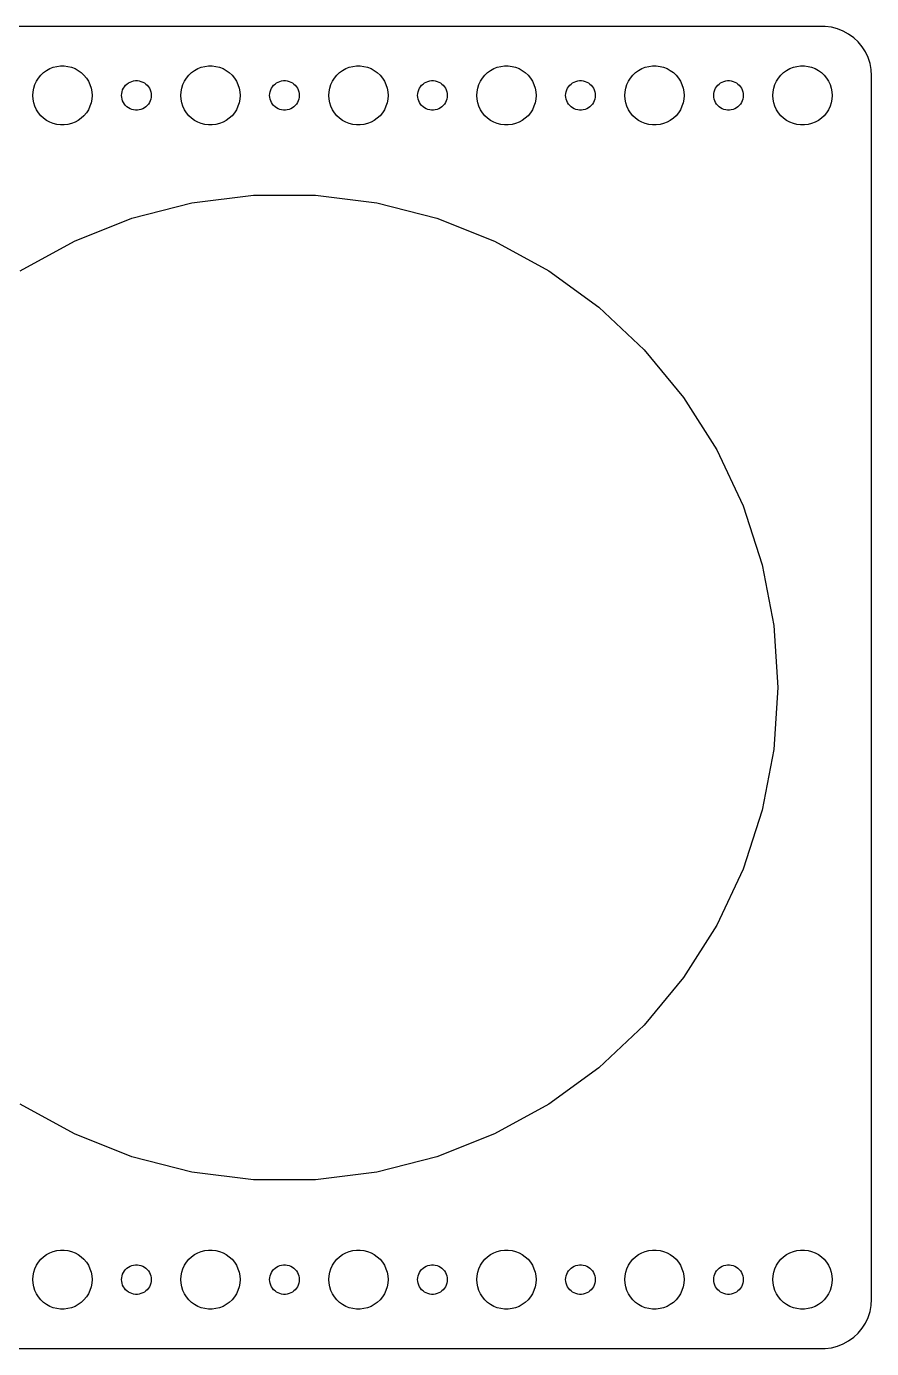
# Model space of a CAD drawing. Header units: metres. Extents: x -164 to 164, y -67 to 67.
# Drawn here: x 78.9 to 164.5, y -67 to 67 of the extents above; entities that cross this region are included whole.
import ezdxf

# ---------------------------------------------------------------- set-up
doc = ezdxf.new("R2010")
doc.units = ezdxf.units.M

msp = doc.modelspace()

# ---------------------------------------------------------------- linework, layer by layer
for p, q in [((159.814, 66.9901), (-159.814, 66.9901)), ((160.437, 66.9114), (159.814, 66.9901)), ((161.045, 66.7553), (160.437, 66.9114)), ((161.629, 66.5241), (161.045, 66.7553)), ((162.179, 66.2216), (161.629, 66.5241)), ((162.687, 65.8526), (162.179, 66.2216)), ((163.145, 65.4227), (162.687, 65.8526)), ((163.545, 64.9389), (163.145, 65.4227)), ((163.882, 64.4088), (163.545, 64.9389)), ((164.149, 63.8406), (163.882, 64.4088)), ((81.9379, 62.9469), (82.3116, 62.9941)), ((82.3116, 62.9941), (82.6884, 62.9941)), ((82.6884, 62.9941), (83.0621, 62.9469)), ((96.9379, 62.9469), (97.3116, 62.9941)), ((97.3116, 62.9941), (97.6884, 62.9941)), ((97.6884, 62.9941), (98.0621, 62.9469)), ((111.938, 62.9469), (112.312, 62.9941)), ((112.312, 62.9941), (112.688, 62.9941)), ((112.688, 62.9941), (113.062, 62.9469)), ((126.938, 62.9469), (127.312, 62.9941)), ((127.312, 62.9941), (127.688, 62.9941)), ((127.688, 62.9941), (128.062, 62.9469)), ((141.938, 62.9469), (142.312, 62.9941)), ((142.312, 62.9941), (142.688, 62.9941)), ((142.688, 62.9941), (143.062, 62.9469)), ((156.938, 62.9469), (157.312, 62.9941)), ((157.312, 62.9941), (157.688, 62.9941)), ((157.688, 62.9941), (158.062, 62.9469)), ((164.343, 63.2434), (164.149, 63.8406)), ((164.461, 62.6267), (164.343, 63.2434)), ((79.8711, 61.4453), (80.073, 61.7634)), ((80.073, 61.7634), (80.3131, 62.0536)), ((80.3131, 62.0536), (80.5877, 62.3115)), ((80.5877, 62.3115), (80.8925, 62.533)), ((80.8925, 62.533), (81.2227, 62.7145)), ((81.2227, 62.7145), (81.573, 62.8532)), ((81.573, 62.8532), (81.9379, 62.9469)), ((83.0621, 62.9469), (83.427, 62.8532)), ((83.427, 62.8532), (83.7773, 62.7145)), ((83.7773, 62.7145), (84.1075, 62.533)), ((84.1075, 62.533), (84.4123, 62.3115)), ((84.4123, 62.3115), (84.6869, 62.0536)), ((84.6869, 62.0536), (84.927, 61.7634)), ((84.927, 61.7634), (85.1289, 61.4453)), ((94.8711, 61.4453), (95.073, 61.7634)), ((95.073, 61.7634), (95.3131, 62.0536)), ((95.3131, 62.0536), (95.5877, 62.3115)), ((95.5877, 62.3115), (95.8925, 62.533)), ((95.8925, 62.533), (96.2227, 62.7145)), ((96.2227, 62.7145), (96.573, 62.8532)), ((96.573, 62.8532), (96.9379, 62.9469)), ((98.0621, 62.9469), (98.427, 62.8532)), ((98.427, 62.8532), (98.7773, 62.7145)), ((98.7773, 62.7145), (99.1075, 62.533)), ((99.1075, 62.533), (99.4123, 62.3115)), ((99.4123, 62.3115), (99.6869, 62.0536)), ((99.6869, 62.0536), (99.927, 61.7634)), ((99.927, 61.7634), (100.129, 61.4453)), ((109.871, 61.4453), (110.073, 61.7634)), ((110.073, 61.7634), (110.313, 62.0536)), ((110.313, 62.0536), (110.588, 62.3115)), ((110.588, 62.3115), (110.893, 62.533)), ((110.893, 62.533), (111.223, 62.7145)), ((111.223, 62.7145), (111.573, 62.8532)), ((111.573, 62.8532), (111.938, 62.9469)), ((113.062, 62.9469), (113.427, 62.8532)), ((113.427, 62.8532), (113.777, 62.7145)), ((113.777, 62.7145), (114.107, 62.533)), ((114.107, 62.533), (114.412, 62.3115)), ((114.412, 62.3115), (114.687, 62.0536)), ((114.687, 62.0536), (114.927, 61.7634)), ((114.927, 61.7634), (115.129, 61.4453)), ((124.871, 61.4453), (125.073, 61.7634)), ((125.073, 61.7634), (125.313, 62.0536)), ((125.313, 62.0536), (125.588, 62.3115)), ((125.588, 62.3115), (125.893, 62.533)), ((125.893, 62.533), (126.223, 62.7145)), ((126.223, 62.7145), (126.573, 62.8532)), ((126.573, 62.8532), (126.938, 62.9469)), ((128.062, 62.9469), (128.427, 62.8532)), ((128.427, 62.8532), (128.777, 62.7145)), ((128.777, 62.7145), (129.107, 62.533)), ((129.107, 62.533), (129.412, 62.3115)), ((129.412, 62.3115), (129.687, 62.0536)), ((129.687, 62.0536), (129.927, 61.7634)), ((129.927, 61.7634), (130.129, 61.4453)), ((139.871, 61.4453), (140.073, 61.7634)), ((140.073, 61.7634), (140.313, 62.0536)), ((140.313, 62.0536), (140.588, 62.3115)), ((140.588, 62.3115), (140.893, 62.533)), ((140.893, 62.533), (141.223, 62.7145)), ((141.223, 62.7145), (141.573, 62.8532)), ((141.573, 62.8532), (141.938, 62.9469)), ((143.062, 62.9469), (143.427, 62.8532)), ((143.427, 62.8532), (143.777, 62.7145)), ((143.777, 62.7145), (144.107, 62.533)), ((144.107, 62.533), (144.412, 62.3115)), ((144.412, 62.3115), (144.687, 62.0536)), ((144.687, 62.0536), (144.927, 61.7634)), ((144.927, 61.7634), (145.129, 61.4453)), ((154.871, 61.4453), (155.073, 61.7634)), ((155.073, 61.7634), (155.313, 62.0536)), ((155.313, 62.0536), (155.588, 62.3115)), ((155.588, 62.3115), (155.893, 62.533)), ((155.893, 62.533), (156.223, 62.7145)), ((156.223, 62.7145), (156.573, 62.8532)), ((156.573, 62.8532), (156.938, 62.9469)), ((158.062, 62.9469), (158.427, 62.8532)), ((158.427, 62.8532), (158.777, 62.7145)), ((158.777, 62.7145), (159.107, 62.533)), ((159.107, 62.533), (159.412, 62.3115)), ((159.412, 62.3115), (159.687, 62.0536)), ((159.687, 62.0536), (159.927, 61.7634)), ((159.927, 61.7634), (160.129, 61.4453)), ((164.5, 62), (164.461, 62.6267)), ((164.5, -62), (164.5, 62)), ((79.5, 60), (79.5237, 60.376)), ((79.5237, 60.376), (79.5943, 60.7461)), ((79.5943, 60.7461), (79.7107, 61.1044)), ((79.7107, 61.1044), (79.8711, 61.4453)), ((85.1289, 61.4453), (85.2893, 61.1044)), ((85.2893, 61.1044), (85.4057, 60.7461)), ((85.4057, 60.7461), (85.4763, 60.376)), ((85.4763, 60.376), (85.5, 60)), ((88.5118, 60.188), (88.5471, 60.373)), ((88.5471, 60.373), (88.6053, 60.5522)), ((88.6053, 60.5522), (88.6855, 60.7226)), ((88.6855, 60.7226), (88.7865, 60.8817)), ((88.7865, 60.8817), (88.9065, 61.0268)), ((88.9065, 61.0268), (89.0439, 61.1558)), ((89.0439, 61.1558), (89.1963, 61.2665)), ((89.1963, 61.2665), (89.3613, 61.3572)), ((89.3613, 61.3572), (89.5365, 61.4266)), ((89.5365, 61.4266), (89.7189, 61.4734)), ((89.7189, 61.4734), (89.9058, 61.497)), ((89.9058, 61.497), (90.0942, 61.497)), ((90.0942, 61.497), (90.2811, 61.4734)), ((90.2811, 61.4734), (90.4635, 61.4266)), ((90.4635, 61.4266), (90.6387, 61.3572)), ((90.6387, 61.3572), (90.8037, 61.2665)), ((90.8037, 61.2665), (90.9561, 61.1558)), ((90.9561, 61.1558), (91.0934, 61.0268)), ((91.0934, 61.0268), (91.2135, 60.8817)), ((91.2135, 60.8817), (91.3145, 60.7226)), ((91.3145, 60.7226), (91.3947, 60.5522)), ((91.3947, 60.5522), (91.4529, 60.373)), ((91.4529, 60.373), (91.4882, 60.188)), ((94.5, 60), (94.5237, 60.376)), ((94.5237, 60.376), (94.5943, 60.7461)), ((94.5943, 60.7461), (94.7107, 61.1044)), ((94.7107, 61.1044), (94.8711, 61.4453)), ((100.129, 61.4453), (100.289, 61.1044)), ((100.289, 61.1044), (100.406, 60.7461)), ((100.406, 60.7461), (100.476, 60.376)), ((100.476, 60.376), (100.5, 60)), ((103.512, 60.188), (103.547, 60.373)), ((103.547, 60.373), (103.605, 60.5522)), ((103.605, 60.5522), (103.686, 60.7226)), ((103.686, 60.7226), (103.786, 60.8817)), ((103.786, 60.8817), (103.907, 61.0268)), ((103.907, 61.0268), (104.044, 61.1558)), ((104.044, 61.1558), (104.196, 61.2665)), ((104.196, 61.2665), (104.361, 61.3572)), ((104.361, 61.3572), (104.536, 61.4266)), ((104.536, 61.4266), (104.719, 61.4734)), ((104.719, 61.4734), (104.906, 61.497)), ((104.906, 61.497), (105.094, 61.497)), ((105.094, 61.497), (105.281, 61.4734)), ((105.281, 61.4734), (105.464, 61.4266)), ((105.464, 61.4266), (105.639, 61.3572)), ((105.639, 61.3572), (105.804, 61.2665)), ((105.804, 61.2665), (105.956, 61.1558)), ((105.956, 61.1558), (106.093, 61.0268)), ((106.093, 61.0268), (106.214, 60.8817)), ((106.214, 60.8817), (106.314, 60.7226)), ((106.314, 60.7226), (106.395, 60.5522)), ((106.395, 60.5522), (106.453, 60.373)), ((106.453, 60.373), (106.488, 60.188)), ((109.5, 60), (109.524, 60.376)), ((109.524, 60.376), (109.594, 60.7461)), ((109.594, 60.7461), (109.711, 61.1044)), ((109.711, 61.1044), (109.871, 61.4453)), ((115.129, 61.4453), (115.289, 61.1044)), ((115.289, 61.1044), (115.406, 60.7461)), ((115.406, 60.7461), (115.476, 60.376)), ((115.476, 60.376), (115.5, 60)), ((118.512, 60.188), (118.547, 60.373)), ((118.547, 60.373), (118.605, 60.5522)), ((118.605, 60.5522), (118.686, 60.7226)), ((118.686, 60.7226), (118.786, 60.8817)), ((118.786, 60.8817), (118.907, 61.0268)), ((118.907, 61.0268), (119.044, 61.1558)), ((119.044, 61.1558), (119.196, 61.2665)), ((119.196, 61.2665), (119.361, 61.3572)), ((119.361, 61.3572), (119.536, 61.4266)), ((119.536, 61.4266), (119.719, 61.4734)), ((119.719, 61.4734), (119.906, 61.497)), ((119.906, 61.497), (120.094, 61.497)), ((120.094, 61.497), (120.281, 61.4734)), ((120.281, 61.4734), (120.464, 61.4266)), ((120.464, 61.4266), (120.639, 61.3572)), ((120.639, 61.3572), (120.804, 61.2665)), ((120.804, 61.2665), (120.956, 61.1558)), ((120.956, 61.1558), (121.093, 61.0268)), ((121.093, 61.0268), (121.214, 60.8817)), ((121.214, 60.8817), (121.314, 60.7226)), ((121.314, 60.7226), (121.395, 60.5522)), ((121.395, 60.5522), (121.453, 60.373)), ((121.453, 60.373), (121.488, 60.188)), ((124.5, 60), (124.524, 60.376)), ((124.524, 60.376), (124.594, 60.7461)), ((124.594, 60.7461), (124.711, 61.1044)), ((124.711, 61.1044), (124.871, 61.4453)), ((130.129, 61.4453), (130.289, 61.1044)), ((130.289, 61.1044), (130.406, 60.7461)), ((130.406, 60.7461), (130.476, 60.376)), ((130.476, 60.376), (130.5, 60)), ((133.512, 60.188), (133.547, 60.373)), ((133.547, 60.373), (133.605, 60.5522)), ((133.605, 60.5522), (133.686, 60.7226)), ((133.686, 60.7226), (133.786, 60.8817)), ((133.786, 60.8817), (133.907, 61.0268)), ((133.907, 61.0268), (134.044, 61.1558)), ((134.044, 61.1558), (134.196, 61.2665)), ((134.196, 61.2665), (134.361, 61.3572)), ((134.361, 61.3572), (134.536, 61.4266)), ((134.536, 61.4266), (134.719, 61.4734)), ((134.719, 61.4734), (134.906, 61.497)), ((134.906, 61.497), (135.094, 61.497)), ((135.094, 61.497), (135.281, 61.4734)), ((135.281, 61.4734), (135.464, 61.4266)), ((135.464, 61.4266), (135.639, 61.3572)), ((135.639, 61.3572), (135.804, 61.2665)), ((135.804, 61.2665), (135.956, 61.1558)), ((135.956, 61.1558), (136.093, 61.0268)), ((136.093, 61.0268), (136.214, 60.8817)), ((136.214, 60.8817), (136.314, 60.7226)), ((136.314, 60.7226), (136.395, 60.5522)), ((136.395, 60.5522), (136.453, 60.373)), ((136.453, 60.373), (136.488, 60.188)), ((139.5, 60), (139.524, 60.376)), ((139.524, 60.376), (139.594, 60.7461)), ((139.594, 60.7461), (139.711, 61.1044)), ((139.711, 61.1044), (139.871, 61.4453)), ((145.129, 61.4453), (145.289, 61.1044)), ((145.289, 61.1044), (145.406, 60.7461)), ((145.406, 60.7461), (145.476, 60.376)), ((145.476, 60.376), (145.5, 60)), ((148.512, 60.188), (148.547, 60.373)), ((148.547, 60.373), (148.605, 60.5522)), ((148.605, 60.5522), (148.686, 60.7226)), ((148.686, 60.7226), (148.786, 60.8817)), ((148.786, 60.8817), (148.907, 61.0268)), ((148.907, 61.0268), (149.044, 61.1558)), ((149.044, 61.1558), (149.196, 61.2665)), ((149.196, 61.2665), (149.361, 61.3572)), ((149.361, 61.3572), (149.536, 61.4266)), ((149.536, 61.4266), (149.719, 61.4734)), ((149.719, 61.4734), (149.906, 61.497)), ((149.906, 61.497), (150.094, 61.497)), ((150.094, 61.497), (150.281, 61.4734)), ((150.281, 61.4734), (150.464, 61.4266)), ((150.464, 61.4266), (150.639, 61.3572)), ((150.639, 61.3572), (150.804, 61.2665)), ((150.804, 61.2665), (150.956, 61.1558)), ((150.956, 61.1558), (151.093, 61.0268)), ((151.093, 61.0268), (151.214, 60.8817)), ((151.214, 60.8817), (151.314, 60.7226)), ((151.314, 60.7226), (151.395, 60.5522)), ((151.395, 60.5522), (151.453, 60.373)), ((151.453, 60.373), (151.488, 60.188)), ((154.5, 60), (154.524, 60.376)), ((154.524, 60.376), (154.594, 60.7461)), ((154.594, 60.7461), (154.711, 61.1044)), ((154.711, 61.1044), (154.871, 61.4453)), ((160.129, 61.4453), (160.289, 61.1044)), ((160.289, 61.1044), (160.406, 60.7461)), ((160.406, 60.7461), (160.476, 60.376)), ((160.476, 60.376), (160.5, 60)), ((79.5237, 59.624), (79.5, 60)), ((79.5943, 59.2539), (79.5237, 59.624)), ((79.7107, 58.8956), (79.5943, 59.2539)), ((85.4057, 59.2539), (85.2893, 58.8956)), ((85.4763, 59.624), (85.4057, 59.2539)), ((85.5, 60), (85.4763, 59.624)), ((88.5, 60), (88.5118, 60.188)), ((88.5118, 59.812), (88.5, 60)), ((88.5471, 59.627), (88.5118, 59.812)), ((88.6053, 59.4478), (88.5471, 59.627)), ((88.6855, 59.2774), (88.6053, 59.4478)), ((88.7865, 59.1183), (88.6855, 59.2774)), ((88.9065, 58.9732), (88.7865, 59.1183)), ((89.0439, 58.8442), (88.9065, 58.9732)), ((91.0934, 58.9732), (90.9561, 58.8442)), ((91.2135, 59.1183), (91.0934, 58.9732)), ((91.3145, 59.2774), (91.2135, 59.1183)), ((91.3947, 59.4478), (91.3145, 59.2774)), ((91.4529, 59.627), (91.3947, 59.4478)), ((91.4882, 59.812), (91.4529, 59.627)), ((91.4882, 60.188), (91.5, 60)), ((91.5, 60), (91.4882, 59.812)), ((94.5237, 59.624), (94.5, 60)), ((94.5943, 59.2539), (94.5237, 59.624)), ((94.7107, 58.8956), (94.5943, 59.2539)), ((100.406, 59.2539), (100.289, 58.8956)), ((100.476, 59.624), (100.406, 59.2539)), ((100.5, 60), (100.476, 59.624)), ((103.5, 60), (103.512, 60.188)), ((103.512, 59.812), (103.5, 60)), ((103.547, 59.627), (103.512, 59.812)), ((103.605, 59.4478), (103.547, 59.627)), ((103.686, 59.2774), (103.605, 59.4478)), ((103.786, 59.1183), (103.686, 59.2774)), ((103.907, 58.9732), (103.786, 59.1183)), ((104.044, 58.8442), (103.907, 58.9732)), ((106.093, 58.9732), (105.956, 58.8442)), ((106.214, 59.1183), (106.093, 58.9732)), ((106.314, 59.2774), (106.214, 59.1183)), ((106.395, 59.4478), (106.314, 59.2774)), ((106.453, 59.627), (106.395, 59.4478)), ((106.488, 59.812), (106.453, 59.627)), ((106.488, 60.188), (106.5, 60)), ((106.5, 60), (106.488, 59.812)), ((109.524, 59.624), (109.5, 60)), ((109.594, 59.2539), (109.524, 59.624)), ((109.711, 58.8956), (109.594, 59.2539)), ((115.406, 59.2539), (115.289, 58.8956)), ((115.476, 59.624), (115.406, 59.2539)), ((115.5, 60), (115.476, 59.624)), ((118.5, 60), (118.512, 60.188)), ((118.512, 59.812), (118.5, 60)), ((118.547, 59.627), (118.512, 59.812)), ((118.605, 59.4478), (118.547, 59.627)), ((118.686, 59.2774), (118.605, 59.4478)), ((118.786, 59.1183), (118.686, 59.2774)), ((118.907, 58.9732), (118.786, 59.1183)), ((119.044, 58.8442), (118.907, 58.9732)), ((121.093, 58.9732), (120.956, 58.8442)), ((121.214, 59.1183), (121.093, 58.9732)), ((121.314, 59.2774), (121.214, 59.1183)), ((121.395, 59.4478), (121.314, 59.2774)), ((121.453, 59.627), (121.395, 59.4478)), ((121.488, 59.812), (121.453, 59.627)), ((121.488, 60.188), (121.5, 60)), ((121.5, 60), (121.488, 59.812)), ((124.524, 59.624), (124.5, 60)), ((124.594, 59.2539), (124.524, 59.624)), ((124.711, 58.8956), (124.594, 59.2539)), ((130.406, 59.2539), (130.289, 58.8956)), ((130.476, 59.624), (130.406, 59.2539)), ((130.5, 60), (130.476, 59.624)), ((133.5, 60), (133.512, 60.188)), ((133.512, 59.812), (133.5, 60)), ((133.547, 59.627), (133.512, 59.812)), ((133.605, 59.4478), (133.547, 59.627)), ((133.686, 59.2774), (133.605, 59.4478)), ((133.786, 59.1183), (133.686, 59.2774)), ((133.907, 58.9732), (133.786, 59.1183)), ((134.044, 58.8442), (133.907, 58.9732)), ((136.093, 58.9732), (135.956, 58.8442)), ((136.214, 59.1183), (136.093, 58.9732)), ((136.314, 59.2774), (136.214, 59.1183)), ((136.395, 59.4478), (136.314, 59.2774)), ((136.453, 59.627), (136.395, 59.4478)), ((136.488, 59.812), (136.453, 59.627)), ((136.488, 60.188), (136.5, 60)), ((136.5, 60), (136.488, 59.812)), ((139.524, 59.624), (139.5, 60)), ((139.594, 59.2539), (139.524, 59.624)), ((139.711, 58.8956), (139.594, 59.2539)), ((145.406, 59.2539), (145.289, 58.8956)), ((145.476, 59.624), (145.406, 59.2539)), ((145.5, 60), (145.476, 59.624)), ((148.5, 60), (148.512, 60.188)), ((148.512, 59.812), (148.5, 60)), ((148.547, 59.627), (148.512, 59.812)), ((148.605, 59.4478), (148.547, 59.627)), ((148.686, 59.2774), (148.605, 59.4478)), ((148.786, 59.1183), (148.686, 59.2774)), ((148.907, 58.9732), (148.786, 59.1183)), ((149.044, 58.8442), (148.907, 58.9732)), ((151.093, 58.9732), (150.956, 58.8442)), ((151.214, 59.1183), (151.093, 58.9732)), ((151.314, 59.2774), (151.214, 59.1183)), ((151.395, 59.4478), (151.314, 59.2774)), ((151.453, 59.627), (151.395, 59.4478)), ((151.488, 59.812), (151.453, 59.627)), ((151.488, 60.188), (151.5, 60)), ((151.5, 60), (151.488, 59.812)), ((154.524, 59.624), (154.5, 60)), ((154.594, 59.2539), (154.524, 59.624)), ((154.711, 58.8956), (154.594, 59.2539)), ((160.406, 59.2539), (160.289, 58.8956)), ((160.476, 59.624), (160.406, 59.2539)), ((160.5, 60), (160.476, 59.624)), ((79.8711, 58.5547), (79.7107, 58.8956)), ((80.073, 58.2366), (79.8711, 58.5547)), ((80.3131, 57.9464), (80.073, 58.2366)), ((80.5877, 57.6885), (80.3131, 57.9464)), ((80.8925, 57.467), (80.5877, 57.6885)), ((84.4123, 57.6885), (84.1075, 57.467)), ((84.6869, 57.9464), (84.4123, 57.6885)), ((84.927, 58.2366), (84.6869, 57.9464)), ((85.1289, 58.5547), (84.927, 58.2366)), ((85.2893, 58.8956), (85.1289, 58.5547)), ((89.1963, 58.7335), (89.0439, 58.8442)), ((89.3613, 58.6428), (89.1963, 58.7335)), ((89.5365, 58.5734), (89.3613, 58.6428)), ((89.7189, 58.5266), (89.5365, 58.5734)), ((89.9058, 58.503), (89.7189, 58.5266)), ((90.0942, 58.503), (89.9058, 58.503)), ((90.2811, 58.5266), (90.0942, 58.503)), ((90.4635, 58.5734), (90.2811, 58.5266)), ((90.6387, 58.6428), (90.4635, 58.5734)), ((90.8037, 58.7335), (90.6387, 58.6428)), ((90.9561, 58.8442), (90.8037, 58.7335)), ((94.8711, 58.5547), (94.7107, 58.8956)), ((95.073, 58.2366), (94.8711, 58.5547)), ((95.3131, 57.9464), (95.073, 58.2366)), ((95.5877, 57.6885), (95.3131, 57.9464)), ((95.8925, 57.467), (95.5877, 57.6885)), ((99.4123, 57.6885), (99.1075, 57.467)), ((99.6869, 57.9464), (99.4123, 57.6885)), ((99.927, 58.2366), (99.6869, 57.9464)), ((100.129, 58.5547), (99.927, 58.2366)), ((100.289, 58.8956), (100.129, 58.5547)), ((104.196, 58.7335), (104.044, 58.8442)), ((104.361, 58.6428), (104.196, 58.7335)), ((104.536, 58.5734), (104.361, 58.6428)), ((104.719, 58.5266), (104.536, 58.5734)), ((104.906, 58.503), (104.719, 58.5266)), ((105.094, 58.503), (104.906, 58.503)), ((105.281, 58.5266), (105.094, 58.503)), ((105.464, 58.5734), (105.281, 58.5266)), ((105.639, 58.6428), (105.464, 58.5734)), ((105.804, 58.7335), (105.639, 58.6428)), ((105.956, 58.8442), (105.804, 58.7335)), ((109.871, 58.5547), (109.711, 58.8956)), ((110.073, 58.2366), (109.871, 58.5547)), ((110.313, 57.9464), (110.073, 58.2366)), ((110.588, 57.6885), (110.313, 57.9464)), ((110.893, 57.467), (110.588, 57.6885)), ((114.412, 57.6885), (114.107, 57.467)), ((114.687, 57.9464), (114.412, 57.6885)), ((114.927, 58.2366), (114.687, 57.9464)), ((115.129, 58.5547), (114.927, 58.2366)), ((115.289, 58.8956), (115.129, 58.5547)), ((119.196, 58.7335), (119.044, 58.8442)), ((119.361, 58.6428), (119.196, 58.7335)), ((119.536, 58.5734), (119.361, 58.6428)), ((119.719, 58.5266), (119.536, 58.5734)), ((119.906, 58.503), (119.719, 58.5266)), ((120.094, 58.503), (119.906, 58.503)), ((120.281, 58.5266), (120.094, 58.503)), ((120.464, 58.5734), (120.281, 58.5266)), ((120.639, 58.6428), (120.464, 58.5734)), ((120.804, 58.7335), (120.639, 58.6428)), ((120.956, 58.8442), (120.804, 58.7335)), ((124.871, 58.5547), (124.711, 58.8956)), ((125.073, 58.2366), (124.871, 58.5547)), ((125.313, 57.9464), (125.073, 58.2366)), ((125.588, 57.6885), (125.313, 57.9464)), ((125.893, 57.467), (125.588, 57.6885)), ((129.412, 57.6885), (129.107, 57.467)), ((129.687, 57.9464), (129.412, 57.6885)), ((129.927, 58.2366), (129.687, 57.9464)), ((130.129, 58.5547), (129.927, 58.2366)), ((130.289, 58.8956), (130.129, 58.5547)), ((134.196, 58.7335), (134.044, 58.8442)), ((134.361, 58.6428), (134.196, 58.7335)), ((134.536, 58.5734), (134.361, 58.6428)), ((134.719, 58.5266), (134.536, 58.5734)), ((134.906, 58.503), (134.719, 58.5266)), ((135.094, 58.503), (134.906, 58.503)), ((135.281, 58.5266), (135.094, 58.503)), ((135.464, 58.5734), (135.281, 58.5266)), ((135.639, 58.6428), (135.464, 58.5734)), ((135.804, 58.7335), (135.639, 58.6428)), ((135.956, 58.8442), (135.804, 58.7335)), ((139.871, 58.5547), (139.711, 58.8956)), ((140.073, 58.2366), (139.871, 58.5547)), ((140.313, 57.9464), (140.073, 58.2366)), ((140.588, 57.6885), (140.313, 57.9464)), ((140.893, 57.467), (140.588, 57.6885)), ((144.412, 57.6885), (144.107, 57.467)), ((144.687, 57.9464), (144.412, 57.6885)), ((144.927, 58.2366), (144.687, 57.9464)), ((145.129, 58.5547), (144.927, 58.2366)), ((145.289, 58.8956), (145.129, 58.5547)), ((149.196, 58.7335), (149.044, 58.8442)), ((149.361, 58.6428), (149.196, 58.7335)), ((149.536, 58.5734), (149.361, 58.6428)), ((149.719, 58.5266), (149.536, 58.5734)), ((149.906, 58.503), (149.719, 58.5266)), ((150.094, 58.503), (149.906, 58.503)), ((150.281, 58.5266), (150.094, 58.503)), ((150.464, 58.5734), (150.281, 58.5266)), ((150.639, 58.6428), (150.464, 58.5734)), ((150.804, 58.7335), (150.639, 58.6428)), ((150.956, 58.8442), (150.804, 58.7335)), ((154.871, 58.5547), (154.711, 58.8956)), ((155.073, 58.2366), (154.871, 58.5547)), ((155.313, 57.9464), (155.073, 58.2366)), ((155.588, 57.6885), (155.313, 57.9464)), ((155.893, 57.467), (155.588, 57.6885)), ((159.412, 57.6885), (159.107, 57.467)), ((159.687, 57.9464), (159.412, 57.6885)), ((159.927, 58.2366), (159.687, 57.9464)), ((160.129, 58.5547), (159.927, 58.2366)), ((160.289, 58.8956), (160.129, 58.5547)), ((81.2227, 57.2855), (80.8925, 57.467)), ((81.573, 57.1468), (81.2227, 57.2855)), ((81.9379, 57.0531), (81.573, 57.1468)), ((82.3116, 57.0059), (81.9379, 57.0531)), ((82.6884, 57.0059), (82.3116, 57.0059)), ((83.0621, 57.0531), (82.6884, 57.0059)), ((83.427, 57.1468), (83.0621, 57.0531)), ((83.7773, 57.2855), (83.427, 57.1468)), ((84.1075, 57.467), (83.7773, 57.2855)), ((96.2227, 57.2855), (95.8925, 57.467)), ((96.573, 57.1468), (96.2227, 57.2855)), ((96.9379, 57.0531), (96.573, 57.1468)), ((97.3116, 57.0059), (96.9379, 57.0531)), ((97.6884, 57.0059), (97.3116, 57.0059)), ((98.0621, 57.0531), (97.6884, 57.0059)), ((98.427, 57.1468), (98.0621, 57.0531)), ((98.7773, 57.2855), (98.427, 57.1468)), ((99.1075, 57.467), (98.7773, 57.2855)), ((111.223, 57.2855), (110.893, 57.467)), ((111.573, 57.1468), (111.223, 57.2855)), ((111.938, 57.0531), (111.573, 57.1468)), ((112.312, 57.0059), (111.938, 57.0531)), ((112.688, 57.0059), (112.312, 57.0059)), ((113.062, 57.0531), (112.688, 57.0059)), ((113.427, 57.1468), (113.062, 57.0531)), ((113.777, 57.2855), (113.427, 57.1468)), ((114.107, 57.467), (113.777, 57.2855)), ((126.223, 57.2855), (125.893, 57.467)), ((126.573, 57.1468), (126.223, 57.2855)), ((126.938, 57.0531), (126.573, 57.1468)), ((127.312, 57.0059), (126.938, 57.0531)), ((127.688, 57.0059), (127.312, 57.0059)), ((128.062, 57.0531), (127.688, 57.0059)), ((128.427, 57.1468), (128.062, 57.0531)), ((128.777, 57.2855), (128.427, 57.1468)), ((129.107, 57.467), (128.777, 57.2855)), ((141.223, 57.2855), (140.893, 57.467)), ((141.573, 57.1468), (141.223, 57.2855)), ((141.938, 57.0531), (141.573, 57.1468)), ((142.312, 57.0059), (141.938, 57.0531)), ((142.688, 57.0059), (142.312, 57.0059)), ((143.062, 57.0531), (142.688, 57.0059)), ((143.427, 57.1468), (143.062, 57.0531)), ((143.777, 57.2855), (143.427, 57.1468)), ((144.107, 57.467), (143.777, 57.2855)), ((156.223, 57.2855), (155.893, 57.467)), ((156.573, 57.1468), (156.223, 57.2855)), ((156.938, 57.0531), (156.573, 57.1468)), ((157.312, 57.0059), (156.938, 57.0531)), ((157.688, 57.0059), (157.312, 57.0059)), ((158.062, 57.0531), (157.688, 57.0059)), ((158.427, 57.1468), (158.062, 57.0531)), ((158.777, 57.2855), (158.427, 57.1468)), ((159.107, 57.467), (158.777, 57.2855)), ((95.6309, 49.1143), (101.86, 49.9013)), ((101.86, 49.9013), (108.14, 49.9013)), ((108.14, 49.9013), (114.369, 49.1143)), ((89.5491, 47.5528), (95.6309, 49.1143)), ((114.369, 49.1143), (120.451, 47.5528)), ((83.711, 45.2413), (89.5491, 47.5528)), ((120.451, 47.5528), (126.289, 45.2413)), ((78.2087, 42.2164), (83.711, 45.2413)), ((126.289, 45.2413), (131.791, 42.2164)), ((131.791, 42.2164), (136.871, 38.5257)), ((136.871, 38.5257), (141.448, 34.2274)), ((141.448, 34.2274), (145.451, 29.3893)), ((145.451, 29.3893), (148.815, 24.0877)), ((148.815, 24.0877), (151.489, 18.4062)), ((151.489, 18.4062), (153.429, 12.4345)), ((153.429, 12.4345), (154.606, 6.26665)), ((154.606, 6.26665), (155, 0)), ((155, 0), (154.606, -6.26665)), ((154.606, -6.26665), (153.429, -12.4345)), ((153.429, -12.4345), (151.489, -18.4062)), ((151.489, -18.4062), (148.815, -24.0877)), ((148.815, -24.0877), (145.451, -29.3893)), ((145.451, -29.3893), (141.448, -34.2274)), ((141.448, -34.2274), (136.871, -38.5257)), ((136.871, -38.5257), (131.791, -42.2164)), ((83.711, -45.2413), (78.2087, -42.2164)), ((131.791, -42.2164), (126.289, -45.2413)), ((89.5491, -47.5528), (83.711, -45.2413)), ((126.289, -45.2413), (120.451, -47.5528)), ((95.6309, -49.1143), (89.5491, -47.5528)), ((120.451, -47.5528), (114.369, -49.1143)), ((101.86, -49.9013), (95.6309, -49.1143)), ((114.369, -49.1143), (108.14, -49.9013)), ((108.14, -49.9013), (101.86, -49.9013)), ((80.5877, -57.6885), (80.8925, -57.467)), ((80.8925, -57.467), (81.2227, -57.2855)), ((81.2227, -57.2855), (81.573, -57.1468)), ((81.573, -57.1468), (81.9379, -57.0531)), ((81.9379, -57.0531), (82.3116, -57.0059)), ((82.3116, -57.0059), (82.6884, -57.0059)), ((82.6884, -57.0059), (83.0621, -57.0531)), ((83.0621, -57.0531), (83.427, -57.1468)), ((83.427, -57.1468), (83.7773, -57.2855)), ((83.7773, -57.2855), (84.1075, -57.467)), ((84.1075, -57.467), (84.4123, -57.6885)), ((95.5877, -57.6885), (95.8925, -57.467)), ((95.8925, -57.467), (96.2227, -57.2855)), ((96.2227, -57.2855), (96.573, -57.1468)), ((96.573, -57.1468), (96.9379, -57.0531)), ((96.9379, -57.0531), (97.3116, -57.0059)), ((97.3116, -57.0059), (97.6884, -57.0059)), ((97.6884, -57.0059), (98.0621, -57.0531)), ((98.0621, -57.0531), (98.427, -57.1468)), ((98.427, -57.1468), (98.7773, -57.2855)), ((98.7773, -57.2855), (99.1075, -57.467)), ((99.1075, -57.467), (99.4123, -57.6885)), ((110.588, -57.6885), (110.893, -57.467)), ((110.893, -57.467), (111.223, -57.2855)), ((111.223, -57.2855), (111.573, -57.1468)), ((111.573, -57.1468), (111.938, -57.0531)), ((111.938, -57.0531), (112.312, -57.0059)), ((112.312, -57.0059), (112.688, -57.0059)), ((112.688, -57.0059), (113.062, -57.0531)), ((113.062, -57.0531), (113.427, -57.1468)), ((113.427, -57.1468), (113.777, -57.2855)), ((113.777, -57.2855), (114.107, -57.467)), ((114.107, -57.467), (114.412, -57.6885)), ((125.588, -57.6885), (125.893, -57.467)), ((125.893, -57.467), (126.223, -57.2855)), ((126.223, -57.2855), (126.573, -57.1468)), ((126.573, -57.1468), (126.938, -57.0531)), ((126.938, -57.0531), (127.312, -57.0059)), ((127.312, -57.0059), (127.688, -57.0059)), ((127.688, -57.0059), (128.062, -57.0531)), ((128.062, -57.0531), (128.427, -57.1468)), ((128.427, -57.1468), (128.777, -57.2855)), ((128.777, -57.2855), (129.107, -57.467)), ((129.107, -57.467), (129.412, -57.6885)), ((140.588, -57.6885), (140.893, -57.467)), ((140.893, -57.467), (141.223, -57.2855)), ((141.223, -57.2855), (141.573, -57.1468)), ((141.573, -57.1468), (141.938, -57.0531)), ((141.938, -57.0531), (142.312, -57.0059)), ((142.312, -57.0059), (142.688, -57.0059)), ((142.688, -57.0059), (143.062, -57.0531)), ((143.062, -57.0531), (143.427, -57.1468)), ((143.427, -57.1468), (143.777, -57.2855)), ((143.777, -57.2855), (144.107, -57.467)), ((144.107, -57.467), (144.412, -57.6885)), ((155.588, -57.6885), (155.893, -57.467)), ((155.893, -57.467), (156.223, -57.2855)), ((156.223, -57.2855), (156.573, -57.1468)), ((156.573, -57.1468), (156.938, -57.0531)), ((156.938, -57.0531), (157.312, -57.0059)), ((157.312, -57.0059), (157.688, -57.0059)), ((157.688, -57.0059), (158.062, -57.0531)), ((158.062, -57.0531), (158.427, -57.1468)), ((158.427, -57.1468), (158.777, -57.2855)), ((158.777, -57.2855), (159.107, -57.467)), ((159.107, -57.467), (159.412, -57.6885)), ((79.5943, -59.2539), (79.7107, -58.8956)), ((79.7107, -58.8956), (79.8711, -58.5547)), ((79.8711, -58.5547), (80.073, -58.2366)), ((80.073, -58.2366), (80.3131, -57.9464)), ((80.3131, -57.9464), (80.5877, -57.6885)), ((84.4123, -57.6885), (84.6869, -57.9464)), ((84.6869, -57.9464), (84.927, -58.2366)), ((84.927, -58.2366), (85.1289, -58.5547)), ((85.1289, -58.5547), (85.2893, -58.8956)), ((85.2893, -58.8956), (85.4057, -59.2539)), ((88.9065, -58.9732), (89.0439, -58.8442)), ((89.0439, -58.8442), (89.1963, -58.7335)), ((89.1963, -58.7335), (89.3613, -58.6428)), ((89.3613, -58.6428), (89.5365, -58.5734)), ((89.5365, -58.5734), (89.7189, -58.5266)), ((89.7189, -58.5266), (89.9058, -58.503)), ((89.9058, -58.503), (90.0942, -58.503)), ((90.0942, -58.503), (90.2811, -58.5266)), ((90.2811, -58.5266), (90.4635, -58.5734)), ((90.4635, -58.5734), (90.6387, -58.6428)), ((90.6387, -58.6428), (90.8037, -58.7335)), ((90.8037, -58.7335), (90.9561, -58.8442)), ((90.9561, -58.8442), (91.0934, -58.9732)), ((94.5943, -59.2539), (94.7107, -58.8956)), ((94.7107, -58.8956), (94.8711, -58.5547)), ((94.8711, -58.5547), (95.073, -58.2366)), ((95.073, -58.2366), (95.3131, -57.9464)), ((95.3131, -57.9464), (95.5877, -57.6885)), ((99.4123, -57.6885), (99.6869, -57.9464)), ((99.6869, -57.9464), (99.927, -58.2366)), ((99.927, -58.2366), (100.129, -58.5547)), ((100.129, -58.5547), (100.289, -58.8956)), ((100.289, -58.8956), (100.406, -59.2539)), ((103.907, -58.9732), (104.044, -58.8442)), ((104.044, -58.8442), (104.196, -58.7335)), ((104.196, -58.7335), (104.361, -58.6428)), ((104.361, -58.6428), (104.536, -58.5734)), ((104.536, -58.5734), (104.719, -58.5266)), ((104.719, -58.5266), (104.906, -58.503)), ((104.906, -58.503), (105.094, -58.503)), ((105.094, -58.503), (105.281, -58.5266)), ((105.281, -58.5266), (105.464, -58.5734)), ((105.464, -58.5734), (105.639, -58.6428)), ((105.639, -58.6428), (105.804, -58.7335)), ((105.804, -58.7335), (105.956, -58.8442)), ((105.956, -58.8442), (106.093, -58.9732)), ((109.594, -59.2539), (109.711, -58.8956)), ((109.711, -58.8956), (109.871, -58.5547)), ((109.871, -58.5547), (110.073, -58.2366)), ((110.073, -58.2366), (110.313, -57.9464)), ((110.313, -57.9464), (110.588, -57.6885)), ((114.412, -57.6885), (114.687, -57.9464)), ((114.687, -57.9464), (114.927, -58.2366)), ((114.927, -58.2366), (115.129, -58.5547)), ((115.129, -58.5547), (115.289, -58.8956)), ((115.289, -58.8956), (115.406, -59.2539)), ((118.907, -58.9732), (119.044, -58.8442)), ((119.044, -58.8442), (119.196, -58.7335)), ((119.196, -58.7335), (119.361, -58.6428)), ((119.361, -58.6428), (119.536, -58.5734)), ((119.536, -58.5734), (119.719, -58.5266)), ((119.719, -58.5266), (119.906, -58.503)), ((119.906, -58.503), (120.094, -58.503)), ((120.094, -58.503), (120.281, -58.5266)), ((120.281, -58.5266), (120.464, -58.5734)), ((120.464, -58.5734), (120.639, -58.6428)), ((120.639, -58.6428), (120.804, -58.7335)), ((120.804, -58.7335), (120.956, -58.8442)), ((120.956, -58.8442), (121.093, -58.9732)), ((124.594, -59.2539), (124.711, -58.8956)), ((124.711, -58.8956), (124.871, -58.5547)), ((124.871, -58.5547), (125.073, -58.2366)), ((125.073, -58.2366), (125.313, -57.9464)), ((125.313, -57.9464), (125.588, -57.6885)), ((129.412, -57.6885), (129.687, -57.9464)), ((129.687, -57.9464), (129.927, -58.2366)), ((129.927, -58.2366), (130.129, -58.5547)), ((130.129, -58.5547), (130.289, -58.8956)), ((130.289, -58.8956), (130.406, -59.2539)), ((133.907, -58.9732), (134.044, -58.8442)), ((134.044, -58.8442), (134.196, -58.7335)), ((134.196, -58.7335), (134.361, -58.6428)), ((134.361, -58.6428), (134.536, -58.5734)), ((134.536, -58.5734), (134.719, -58.5266)), ((134.719, -58.5266), (134.906, -58.503)), ((134.906, -58.503), (135.094, -58.503)), ((135.094, -58.503), (135.281, -58.5266)), ((135.281, -58.5266), (135.464, -58.5734)), ((135.464, -58.5734), (135.639, -58.6428)), ((135.639, -58.6428), (135.804, -58.7335)), ((135.804, -58.7335), (135.956, -58.8442)), ((135.956, -58.8442), (136.093, -58.9732)), ((139.594, -59.2539), (139.711, -58.8956)), ((139.711, -58.8956), (139.871, -58.5547)), ((139.871, -58.5547), (140.073, -58.2366)), ((140.073, -58.2366), (140.313, -57.9464)), ((140.313, -57.9464), (140.588, -57.6885)), ((144.412, -57.6885), (144.687, -57.9464)), ((144.687, -57.9464), (144.927, -58.2366)), ((144.927, -58.2366), (145.129, -58.5547)), ((145.129, -58.5547), (145.289, -58.8956)), ((145.289, -58.8956), (145.406, -59.2539)), ((148.907, -58.9732), (149.044, -58.8442)), ((149.044, -58.8442), (149.196, -58.7335)), ((149.196, -58.7335), (149.361, -58.6428)), ((149.361, -58.6428), (149.536, -58.5734)), ((149.536, -58.5734), (149.719, -58.5266)), ((149.719, -58.5266), (149.906, -58.503)), ((149.906, -58.503), (150.094, -58.503)), ((150.094, -58.503), (150.281, -58.5266)), ((150.281, -58.5266), (150.464, -58.5734)), ((150.464, -58.5734), (150.639, -58.6428)), ((150.639, -58.6428), (150.804, -58.7335)), ((150.804, -58.7335), (150.956, -58.8442)), ((150.956, -58.8442), (151.093, -58.9732)), ((154.594, -59.2539), (154.711, -58.8956)), ((154.711, -58.8956), (154.871, -58.5547)), ((154.871, -58.5547), (155.073, -58.2366)), ((155.073, -58.2366), (155.313, -57.9464)), ((155.313, -57.9464), (155.588, -57.6885)), ((159.412, -57.6885), (159.687, -57.9464)), ((159.687, -57.9464), (159.927, -58.2366)), ((159.927, -58.2366), (160.129, -58.5547)), ((160.129, -58.5547), (160.289, -58.8956)), ((160.289, -58.8956), (160.406, -59.2539)), ((79.5, -60), (79.5237, -59.624)), ((79.5237, -60.376), (79.5, -60)), ((79.5237, -59.624), (79.5943, -59.2539)), ((85.4057, -59.2539), (85.4763, -59.624)), ((85.4763, -59.624), (85.5, -60)), ((85.5, -60), (85.4763, -60.376)), ((88.5, -60), (88.5118, -59.812)), ((88.5118, -60.188), (88.5, -60)), ((88.5118, -59.812), (88.5471, -59.627)), ((88.5471, -60.373), (88.5118, -60.188)), ((88.5471, -59.627), (88.6053, -59.4478)), ((88.6053, -59.4478), (88.6855, -59.2774)), ((88.6855, -59.2774), (88.7865, -59.1183)), ((88.7865, -59.1183), (88.9065, -58.9732)), ((91.0934, -58.9732), (91.2135, -59.1183)), ((91.2135, -59.1183), (91.3145, -59.2774)), ((91.3145, -59.2774), (91.3947, -59.4478)), ((91.3947, -59.4478), (91.4529, -59.627)), ((91.4529, -59.627), (91.4882, -59.812)), ((91.4882, -60.188), (91.4529, -60.373)), ((91.4882, -59.812), (91.5, -60)), ((91.5, -60), (91.4882, -60.188)), ((94.5, -60), (94.5237, -59.624)), ((94.5237, -60.376), (94.5, -60)), ((94.5237, -59.624), (94.5943, -59.2539)), ((100.406, -59.2539), (100.476, -59.624)), ((100.476, -59.624), (100.5, -60)), ((100.5, -60), (100.476, -60.376)), ((103.5, -60), (103.512, -59.812)), ((103.512, -60.188), (103.5, -60)), ((103.512, -59.812), (103.547, -59.627)), ((103.547, -60.373), (103.512, -60.188)), ((103.547, -59.627), (103.605, -59.4478)), ((103.605, -59.4478), (103.686, -59.2774)), ((103.686, -59.2774), (103.786, -59.1183)), ((103.786, -59.1183), (103.907, -58.9732)), ((106.093, -58.9732), (106.214, -59.1183)), ((106.214, -59.1183), (106.314, -59.2774)), ((106.314, -59.2774), (106.395, -59.4478)), ((106.395, -59.4478), (106.453, -59.627)), ((106.453, -59.627), (106.488, -59.812)), ((106.488, -60.188), (106.453, -60.373)), ((106.488, -59.812), (106.5, -60)), ((106.5, -60), (106.488, -60.188)), ((109.5, -60), (109.524, -59.624)), ((109.524, -60.376), (109.5, -60)), ((109.524, -59.624), (109.594, -59.2539)), ((115.406, -59.2539), (115.476, -59.624)), ((115.476, -59.624), (115.5, -60)), ((115.5, -60), (115.476, -60.376)), ((118.5, -60), (118.512, -59.812)), ((118.512, -60.188), (118.5, -60)), ((118.512, -59.812), (118.547, -59.627)), ((118.547, -60.373), (118.512, -60.188)), ((118.547, -59.627), (118.605, -59.4478)), ((118.605, -59.4478), (118.686, -59.2774)), ((118.686, -59.2774), (118.786, -59.1183)), ((118.786, -59.1183), (118.907, -58.9732)), ((121.093, -58.9732), (121.214, -59.1183)), ((121.214, -59.1183), (121.314, -59.2774)), ((121.314, -59.2774), (121.395, -59.4478)), ((121.395, -59.4478), (121.453, -59.627)), ((121.453, -59.627), (121.488, -59.812)), ((121.488, -60.188), (121.453, -60.373)), ((121.488, -59.812), (121.5, -60)), ((121.5, -60), (121.488, -60.188)), ((124.5, -60), (124.524, -59.624)), ((124.524, -60.376), (124.5, -60)), ((124.524, -59.624), (124.594, -59.2539)), ((130.406, -59.2539), (130.476, -59.624)), ((130.476, -59.624), (130.5, -60)), ((130.5, -60), (130.476, -60.376)), ((133.5, -60), (133.512, -59.812)), ((133.512, -60.188), (133.5, -60)), ((133.512, -59.812), (133.547, -59.627)), ((133.547, -60.373), (133.512, -60.188)), ((133.547, -59.627), (133.605, -59.4478)), ((133.605, -59.4478), (133.686, -59.2774)), ((133.686, -59.2774), (133.786, -59.1183)), ((133.786, -59.1183), (133.907, -58.9732)), ((136.093, -58.9732), (136.214, -59.1183)), ((136.214, -59.1183), (136.314, -59.2774)), ((136.314, -59.2774), (136.395, -59.4478)), ((136.395, -59.4478), (136.453, -59.627)), ((136.453, -59.627), (136.488, -59.812)), ((136.488, -60.188), (136.453, -60.373)), ((136.488, -59.812), (136.5, -60)), ((136.5, -60), (136.488, -60.188)), ((139.5, -60), (139.524, -59.624)), ((139.524, -60.376), (139.5, -60)), ((139.524, -59.624), (139.594, -59.2539)), ((145.406, -59.2539), (145.476, -59.624)), ((145.476, -59.624), (145.5, -60)), ((145.5, -60), (145.476, -60.376)), ((148.5, -60), (148.512, -59.812)), ((148.512, -60.188), (148.5, -60)), ((148.512, -59.812), (148.547, -59.627)), ((148.547, -60.373), (148.512, -60.188)), ((148.547, -59.627), (148.605, -59.4478)), ((148.605, -59.4478), (148.686, -59.2774)), ((148.686, -59.2774), (148.786, -59.1183)), ((148.786, -59.1183), (148.907, -58.9732)), ((151.093, -58.9732), (151.214, -59.1183)), ((151.214, -59.1183), (151.314, -59.2774)), ((151.314, -59.2774), (151.395, -59.4478)), ((151.395, -59.4478), (151.453, -59.627)), ((151.453, -59.627), (151.488, -59.812)), ((151.488, -60.188), (151.453, -60.373)), ((151.488, -59.812), (151.5, -60)), ((151.5, -60), (151.488, -60.188)), ((154.5, -60), (154.524, -59.624)), ((154.524, -60.376), (154.5, -60)), ((154.524, -59.624), (154.594, -59.2539)), ((160.406, -59.2539), (160.476, -59.624)), ((160.476, -59.624), (160.5, -60)), ((160.5, -60), (160.476, -60.376)), ((79.5943, -60.7461), (79.5237, -60.376)), ((79.7107, -61.1044), (79.5943, -60.7461)), ((79.8711, -61.4453), (79.7107, -61.1044)), ((80.073, -61.7634), (79.8711, -61.4453)), ((85.1289, -61.4453), (84.927, -61.7634)), ((85.2893, -61.1044), (85.1289, -61.4453)), ((85.4057, -60.7461), (85.2893, -61.1044)), ((85.4763, -60.376), (85.4057, -60.7461)), ((88.6053, -60.5522), (88.5471, -60.373)), ((88.6855, -60.7226), (88.6053, -60.5522)), ((88.7865, -60.8817), (88.6855, -60.7226)), ((88.9065, -61.0268), (88.7865, -60.8817)), ((89.0439, -61.1558), (88.9065, -61.0268)), ((89.1963, -61.2665), (89.0439, -61.1558)), ((89.3613, -61.3572), (89.1963, -61.2665)), ((89.5365, -61.4266), (89.3613, -61.3572)), ((89.7189, -61.4734), (89.5365, -61.4266)), ((89.9058, -61.497), (89.7189, -61.4734)), ((90.0942, -61.497), (89.9058, -61.497)), ((90.2811, -61.4734), (90.0942, -61.497)), ((90.4635, -61.4266), (90.2811, -61.4734)), ((90.6387, -61.3572), (90.4635, -61.4266)), ((90.8037, -61.2665), (90.6387, -61.3572)), ((90.9561, -61.1558), (90.8037, -61.2665)), ((91.0934, -61.0268), (90.9561, -61.1558)), ((91.2135, -60.8817), (91.0934, -61.0268)), ((91.3145, -60.7226), (91.2135, -60.8817)), ((91.3947, -60.5522), (91.3145, -60.7226)), ((91.4529, -60.373), (91.3947, -60.5522)), ((94.5943, -60.7461), (94.5237, -60.376)), ((94.7107, -61.1044), (94.5943, -60.7461)), ((94.8711, -61.4453), (94.7107, -61.1044)), ((95.073, -61.7634), (94.8711, -61.4453)), ((100.129, -61.4453), (99.927, -61.7634)), ((100.289, -61.1044), (100.129, -61.4453)), ((100.406, -60.7461), (100.289, -61.1044)), ((100.476, -60.376), (100.406, -60.7461)), ((103.605, -60.5522), (103.547, -60.373)), ((103.686, -60.7226), (103.605, -60.5522)), ((103.786, -60.8817), (103.686, -60.7226)), ((103.907, -61.0268), (103.786, -60.8817)), ((104.044, -61.1558), (103.907, -61.0268)), ((104.196, -61.2665), (104.044, -61.1558)), ((104.361, -61.3572), (104.196, -61.2665)), ((104.536, -61.4266), (104.361, -61.3572)), ((104.719, -61.4734), (104.536, -61.4266)), ((104.906, -61.497), (104.719, -61.4734)), ((105.094, -61.497), (104.906, -61.497)), ((105.281, -61.4734), (105.094, -61.497)), ((105.464, -61.4266), (105.281, -61.4734)), ((105.639, -61.3572), (105.464, -61.4266)), ((105.804, -61.2665), (105.639, -61.3572)), ((105.956, -61.1558), (105.804, -61.2665)), ((106.093, -61.0268), (105.956, -61.1558)), ((106.214, -60.8817), (106.093, -61.0268)), ((106.314, -60.7226), (106.214, -60.8817)), ((106.395, -60.5522), (106.314, -60.7226)), ((106.453, -60.373), (106.395, -60.5522)), ((109.594, -60.7461), (109.524, -60.376)), ((109.711, -61.1044), (109.594, -60.7461)), ((109.871, -61.4453), (109.711, -61.1044)), ((110.073, -61.7634), (109.871, -61.4453)), ((115.129, -61.4453), (114.927, -61.7634)), ((115.289, -61.1044), (115.129, -61.4453)), ((115.406, -60.7461), (115.289, -61.1044)), ((115.476, -60.376), (115.406, -60.7461)), ((118.605, -60.5522), (118.547, -60.373)), ((118.686, -60.7226), (118.605, -60.5522)), ((118.786, -60.8817), (118.686, -60.7226)), ((118.907, -61.0268), (118.786, -60.8817)), ((119.044, -61.1558), (118.907, -61.0268)), ((119.196, -61.2665), (119.044, -61.1558)), ((119.361, -61.3572), (119.196, -61.2665)), ((119.536, -61.4266), (119.361, -61.3572)), ((119.719, -61.4734), (119.536, -61.4266)), ((119.906, -61.497), (119.719, -61.4734)), ((120.094, -61.497), (119.906, -61.497)), ((120.281, -61.4734), (120.094, -61.497)), ((120.464, -61.4266), (120.281, -61.4734)), ((120.639, -61.3572), (120.464, -61.4266)), ((120.804, -61.2665), (120.639, -61.3572)), ((120.956, -61.1558), (120.804, -61.2665)), ((121.093, -61.0268), (120.956, -61.1558)), ((121.214, -60.8817), (121.093, -61.0268)), ((121.314, -60.7226), (121.214, -60.8817)), ((121.395, -60.5522), (121.314, -60.7226)), ((121.453, -60.373), (121.395, -60.5522)), ((124.594, -60.7461), (124.524, -60.376)), ((124.711, -61.1044), (124.594, -60.7461)), ((124.871, -61.4453), (124.711, -61.1044)), ((125.073, -61.7634), (124.871, -61.4453)), ((130.129, -61.4453), (129.927, -61.7634)), ((130.289, -61.1044), (130.129, -61.4453)), ((130.406, -60.7461), (130.289, -61.1044)), ((130.476, -60.376), (130.406, -60.7461)), ((133.605, -60.5522), (133.547, -60.373)), ((133.686, -60.7226), (133.605, -60.5522)), ((133.786, -60.8817), (133.686, -60.7226)), ((133.907, -61.0268), (133.786, -60.8817)), ((134.044, -61.1558), (133.907, -61.0268)), ((134.196, -61.2665), (134.044, -61.1558)), ((134.361, -61.3572), (134.196, -61.2665)), ((134.536, -61.4266), (134.361, -61.3572)), ((134.719, -61.4734), (134.536, -61.4266)), ((134.906, -61.497), (134.719, -61.4734)), ((135.094, -61.497), (134.906, -61.497)), ((135.281, -61.4734), (135.094, -61.497)), ((135.464, -61.4266), (135.281, -61.4734)), ((135.639, -61.3572), (135.464, -61.4266)), ((135.804, -61.2665), (135.639, -61.3572)), ((135.956, -61.1558), (135.804, -61.2665)), ((136.093, -61.0268), (135.956, -61.1558)), ((136.214, -60.8817), (136.093, -61.0268)), ((136.314, -60.7226), (136.214, -60.8817)), ((136.395, -60.5522), (136.314, -60.7226)), ((136.453, -60.373), (136.395, -60.5522)), ((139.594, -60.7461), (139.524, -60.376)), ((139.711, -61.1044), (139.594, -60.7461)), ((139.871, -61.4453), (139.711, -61.1044)), ((140.073, -61.7634), (139.871, -61.4453)), ((145.129, -61.4453), (144.927, -61.7634)), ((145.289, -61.1044), (145.129, -61.4453)), ((145.406, -60.7461), (145.289, -61.1044)), ((145.476, -60.376), (145.406, -60.7461)), ((148.605, -60.5522), (148.547, -60.373)), ((148.686, -60.7226), (148.605, -60.5522)), ((148.786, -60.8817), (148.686, -60.7226)), ((148.907, -61.0268), (148.786, -60.8817)), ((149.044, -61.1558), (148.907, -61.0268)), ((149.196, -61.2665), (149.044, -61.1558)), ((149.361, -61.3572), (149.196, -61.2665)), ((149.536, -61.4266), (149.361, -61.3572)), ((149.719, -61.4734), (149.536, -61.4266)), ((149.906, -61.497), (149.719, -61.4734)), ((150.094, -61.497), (149.906, -61.497)), ((150.281, -61.4734), (150.094, -61.497)), ((150.464, -61.4266), (150.281, -61.4734)), ((150.639, -61.3572), (150.464, -61.4266)), ((150.804, -61.2665), (150.639, -61.3572)), ((150.956, -61.1558), (150.804, -61.2665)), ((151.093, -61.0268), (150.956, -61.1558)), ((151.214, -60.8817), (151.093, -61.0268)), ((151.314, -60.7226), (151.214, -60.8817)), ((151.395, -60.5522), (151.314, -60.7226)), ((151.453, -60.373), (151.395, -60.5522)), ((154.594, -60.7461), (154.524, -60.376)), ((154.711, -61.1044), (154.594, -60.7461)), ((154.871, -61.4453), (154.711, -61.1044)), ((155.073, -61.7634), (154.871, -61.4453)), ((160.129, -61.4453), (159.927, -61.7634)), ((160.289, -61.1044), (160.129, -61.4453)), ((160.406, -60.7461), (160.289, -61.1044)), ((160.476, -60.376), (160.406, -60.7461)), ((80.3131, -62.0536), (80.073, -61.7634)), ((80.5877, -62.3115), (80.3131, -62.0536)), ((80.8925, -62.533), (80.5877, -62.3115)), ((81.2227, -62.7145), (80.8925, -62.533)), ((81.573, -62.8532), (81.2227, -62.7145)), ((81.9379, -62.9469), (81.573, -62.8532)), ((82.3116, -62.9941), (81.9379, -62.9469)), ((83.0621, -62.9469), (82.6884, -62.9941)), ((83.427, -62.8532), (83.0621, -62.9469)), ((83.7773, -62.7145), (83.427, -62.8532)), ((84.1075, -62.533), (83.7773, -62.7145)), ((84.4123, -62.3115), (84.1075, -62.533)), ((84.6869, -62.0536), (84.4123, -62.3115)), ((84.927, -61.7634), (84.6869, -62.0536)), ((95.3131, -62.0536), (95.073, -61.7634)), ((95.5877, -62.3115), (95.3131, -62.0536)), ((95.8925, -62.533), (95.5877, -62.3115)), ((96.2227, -62.7145), (95.8925, -62.533)), ((96.573, -62.8532), (96.2227, -62.7145)), ((96.9379, -62.9469), (96.573, -62.8532)), ((97.3116, -62.9941), (96.9379, -62.9469)), ((98.0621, -62.9469), (97.6884, -62.9941)), ((98.427, -62.8532), (98.0621, -62.9469)), ((98.7773, -62.7145), (98.427, -62.8532)), ((99.1075, -62.533), (98.7773, -62.7145)), ((99.4123, -62.3115), (99.1075, -62.533)), ((99.6869, -62.0536), (99.4123, -62.3115)), ((99.927, -61.7634), (99.6869, -62.0536)), ((110.313, -62.0536), (110.073, -61.7634)), ((110.588, -62.3115), (110.313, -62.0536)), ((110.893, -62.533), (110.588, -62.3115)), ((111.223, -62.7145), (110.893, -62.533)), ((111.573, -62.8532), (111.223, -62.7145)), ((111.938, -62.9469), (111.573, -62.8532)), ((112.312, -62.9941), (111.938, -62.9469)), ((113.062, -62.9469), (112.688, -62.9941)), ((113.427, -62.8532), (113.062, -62.9469)), ((113.777, -62.7145), (113.427, -62.8532)), ((114.107, -62.533), (113.777, -62.7145)), ((114.412, -62.3115), (114.107, -62.533)), ((114.687, -62.0536), (114.412, -62.3115)), ((114.927, -61.7634), (114.687, -62.0536)), ((125.313, -62.0536), (125.073, -61.7634)), ((125.588, -62.3115), (125.313, -62.0536)), ((125.893, -62.533), (125.588, -62.3115)), ((126.223, -62.7145), (125.893, -62.533)), ((126.573, -62.8532), (126.223, -62.7145)), ((126.938, -62.9469), (126.573, -62.8532)), ((127.312, -62.9941), (126.938, -62.9469)), ((128.062, -62.9469), (127.688, -62.9941)), ((128.427, -62.8532), (128.062, -62.9469)), ((128.777, -62.7145), (128.427, -62.8532)), ((129.107, -62.533), (128.777, -62.7145)), ((129.412, -62.3115), (129.107, -62.533)), ((129.687, -62.0536), (129.412, -62.3115)), ((129.927, -61.7634), (129.687, -62.0536)), ((140.313, -62.0536), (140.073, -61.7634)), ((140.588, -62.3115), (140.313, -62.0536)), ((140.893, -62.533), (140.588, -62.3115)), ((141.223, -62.7145), (140.893, -62.533)), ((141.573, -62.8532), (141.223, -62.7145)), ((141.938, -62.9469), (141.573, -62.8532)), ((142.312, -62.9941), (141.938, -62.9469)), ((143.062, -62.9469), (142.688, -62.9941)), ((143.427, -62.8532), (143.062, -62.9469)), ((143.777, -62.7145), (143.427, -62.8532)), ((144.107, -62.533), (143.777, -62.7145)), ((144.412, -62.3115), (144.107, -62.533)), ((144.687, -62.0536), (144.412, -62.3115)), ((144.927, -61.7634), (144.687, -62.0536)), ((155.313, -62.0536), (155.073, -61.7634)), ((155.588, -62.3115), (155.313, -62.0536)), ((155.893, -62.533), (155.588, -62.3115)), ((156.223, -62.7145), (155.893, -62.533)), ((156.573, -62.8532), (156.223, -62.7145)), ((156.938, -62.9469), (156.573, -62.8532)), ((157.312, -62.9941), (156.938, -62.9469)), ((158.062, -62.9469), (157.688, -62.9941)), ((158.427, -62.8532), (158.062, -62.9469)), ((158.777, -62.7145), (158.427, -62.8532)), ((159.107, -62.533), (158.777, -62.7145)), ((159.412, -62.3115), (159.107, -62.533)), ((159.687, -62.0536), (159.412, -62.3115)), ((159.927, -61.7634), (159.687, -62.0536)), ((164.343, -63.2434), (164.461, -62.6267)), ((164.461, -62.6267), (164.5, -62)), ((82.6884, -62.9941), (82.3116, -62.9941)), ((97.6884, -62.9941), (97.3116, -62.9941)), ((112.688, -62.9941), (112.312, -62.9941)), ((127.688, -62.9941), (127.312, -62.9941)), ((142.688, -62.9941), (142.312, -62.9941)), ((157.688, -62.9941), (157.312, -62.9941)), ((163.882, -64.4088), (164.149, -63.8406)), ((164.149, -63.8406), (164.343, -63.2434)), ((162.687, -65.8526), (163.145, -65.4227)), ((163.145, -65.4227), (163.545, -64.9389)), ((163.545, -64.9389), (163.882, -64.4088)), ((-159.814, -66.9901), (159.814, -66.9901)), ((159.814, -66.9901), (160.437, -66.9114)), ((160.437, -66.9114), (161.045, -66.7553)), ((161.045, -66.7553), (161.629, -66.5241)), ((161.629, -66.5241), (162.179, -66.2216)), ((162.179, -66.2216), (162.687, -65.8526))]:
    msp.add_line(p, q)

doc.saveas('drawing.dxf')
